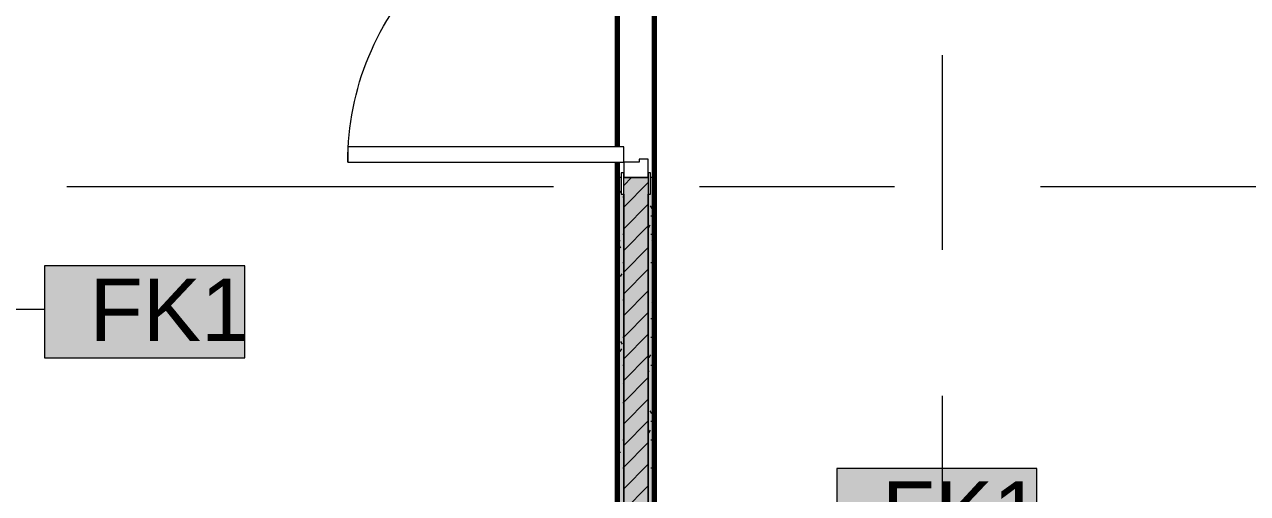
# Model space of a CAD drawing. Header units: millimetres. Extents: x -3817 to 677485, y -22715 to 103890.
# Drawn here: x 107959 to 111948, y 4510 to 6041 of the extents above; entities that cross this region are included whole.
import ezdxf

# ---------------------------------------------------------------- set-up
doc = ezdxf.new("R2010")
doc.units = ezdxf.units.MM
doc.layers.add('PDF _Геометрия', color=7, linetype='Continuous', true_color=0x1d1d1d)
doc.layers.add('PDF _Сплошная заливка', color=7, linetype='Continuous', true_color=0xffffff)
doc.layers.add('PDF _Текст', color=7, linetype='Continuous')
doc.styles.add('PDF GOST-Common', font='arial.ttf')

msp = doc.modelspace()

# ---------------------------------------------------------------- hatches: boundary and pattern name
at = {"layer": 'PDF _Сплошная заливка', "transparency": 33554559}
h = msp.add_hatch(color=256, dxfattribs=at)
h.paths.add_polyline_path([(109913.6, 4391.3), (109913.6, 5486.3), (109905.6, 5486.3), (109905.6, 5541.4), (109893.6, 5541.4), (109893.6, 4391.3)], flags=0)
h.paths.add_polyline_path([(109893.6, 6991.3), (109905.6, 6991.3), (109905.6, 7046.4), (109913.6, 7046.4), (109913.6, 12311.3), (109893.6, 12311.3), (109893.6, 7003.2)], flags=0)
h = msp.add_hatch(color=256, dxfattribs=at)
h.paths.add_polyline_path([(109993.6, 2036.3), (109993.6, 5541.4), (109913.6, 5541.4), (109913.6, 2036.3)], flags=0)
h.paths.add_polyline_path([(109993.6, 6991.3), (109993.6, 12311.3), (109913.6, 12311.3), (109913.6, 6991.3), (109963.6, 6991.3)], flags=0)
h = msp.add_hatch(color=256, dxfattribs=at)
h.paths.add_polyline_path([(110013.6, 2061.3), (110013.6, 5541.4), (110001.6, 5541.4), (110001.6, 5486.3), (109993.6, 5486.3), (109993.6, 2061.3)], flags=0)
h.paths.add_polyline_path([(110001.6, 6991.3), (110013.6, 6991.3), (110013.6, 8511.4), (109993.6, 8511.4), (109994.3, 7046.4), (110001.6, 7046.4), (110001.6, 7003.2)], flags=0)

# ---------------------------------------------------------------- linework, layer by layer
at = {"layer": 'PDF _Геометрия', "color": 231, "lineweight": 70, "true_color": 0xff80c0}
for points in [[(110014.6, 2086.4), (110014.6, 8510.4), (110523.6, 8510.4), (110523.6, 8511.4)], [(110013.6, 6991.3), (110013.6, 5541.4), (110013.6, 2108.4)], [(109892.6, 6891.3), (109892.6, 5641.4)], [(109893.6, 5641.4), (109893.6, 6891.3)], [(109892.6, 5591.4), (109892.6, 4391.3), (109893.6, 4391.3), (109893.6, 5591.4)]]:
    msp.add_lwpolyline(points, dxfattribs=at)
at = {"layer": 'PDF _Геометрия', "color": 253, "lineweight": 9, "true_color": 0xaaaaaa}
msp.add_lwpolyline([(109013.6, 5591.4, -0.414214), (109913.6, 6491.4), (109797.1, 6506.7), (109688.6, 6551.6), (109595.4, 6623.2), (109523.9, 6716.4), (109478.9, 6824.9), (109463.6, 6941.4)], format="xyb", dxfattribs=at)
for points in [[(110953.6, 5304.9), (110953.6, 5939.9)], [(108097.7, 5511.3), (109685.2, 5511.3)], [(110161.4, 5511.3), (110796.4, 5511.3)], [(111272.7, 5511.3), (112860.2, 5511.3)], [(110953.6, 5.1), (110953.6, 2505.1), (110953.6, 4828.6)]]:
    msp.add_lwpolyline(points, dxfattribs=at)
at = {"layer": 'PDF _Геометрия', "color": 253, "lineweight": 13, "true_color": 0xaaaaaa}
for points in [[(109013.6, 5591.4), (109913.6, 5591.4), (109913.6, 5641.4), (109013.6, 5641.4)], [(109913.6, 5591.4), (109913.6, 5541.4), (109993.6, 5541.4), (109993.6, 5601.4), (109963.6, 5601.4), (109963.6, 5591.4)], [(109913.6, 5556.4), (109905.6, 5556.4), (109905.6, 5486.3), (109913.6, 5486.3)], [(109993.6, 5556.4), (109992.6, 5556.4), (109992.6, 5541.4), (109993.6, 5541.4)], [(110001.6, 5556.4), (109993.6, 5556.4), (109993.6, 5486.3), (110001.6, 5486.3)]]:
    msp.add_lwpolyline(points, close=True, dxfattribs=at)
at = {"layer": 'PDF _Геометрия', "color": 9, "lineweight": 9, "true_color": 0xc0c0c0}
for points in [[(109905.6, 5541.4), (109893.6, 5541.4), (109893.6, 4391.3), (109913.6, 4391.3), (109913.6, 5486.3), (109913.6, 2036.3), (109913.6, 2023.9), (109913.6, 2011.3), (109913.6, 4311.3), (109793.6, 4311.3)], [(109993.6, 5541.4), (109913.6, 5541.4)], [(110013.6, 2108.4), (110013.6, 5541.4), (110001.6, 5541.4)], [(110014.6, 2081.3), (110013.6, 2081.3), (110013.6, 2086.4), (109993.6, 2086.4), (109993.6, 5486.3), (109993.6, 2061.3), (110013.6, 2061.3), (112811.1, 2061.3), (112811.1, 2081.3), (110026.6, 2081.3)]]:
    msp.add_lwpolyline(points, dxfattribs=at)
at = {"layer": 'PDF _Геометрия', "lineweight": 9}
for points in [[(109913.6, 5515.3), (109939.6, 5541.4)], [(109913.6, 5444.6), (109993.6, 5524.6)], [(109913.6, 5373.9), (109993.6, 5453.9)], [(109913.6, 5303.2), (109993.6, 5383.2)], [(109913.6, 5232.5), (109993.6, 5312.5)], [(109913.6, 5161.8), (109993.6, 5241.8)], [(109913.6, 5091.1), (109993.6, 5171.1)], [(109913.6, 5020.4), (109993.6, 5100.4)], [(109913.6, 4949.6), (109993.6, 5029.6)], [(109913.6, 4878.9), (109993.6, 4958.9)], [(109913.6, 4808.2), (109993.6, 4888.2)], [(109913.6, 4737.5), (109993.6, 4817.5)], [(109913.6, 4666.8), (109993.6, 4746.8)], [(109913.6, 4596.1), (109993.6, 4676.1)], [(109913.6, 4525.4), (109993.6, 4605.4)], [(109913.6, 4454.7), (109993.6, 4534.7)]]:
    msp.add_lwpolyline(points, dxfattribs=at)
at = {"layer": 'PDF _Геометрия', "color": 253, "lineweight": 9, "true_color": 0x9b9b9b}
for points in [[(109905.6, 5491.7), (109902.5, 5497)], [(109910.6, 5477.5), (109913.6, 5477.5)], [(109896.4, 5446.7), (109893.6, 5451.5)], [(110006, 5439.6), (110001, 5448.3)], [(109900.5, 5378.7), (109895.4, 5387.4)], [(109994.9, 5398), (109993.6, 5400.2)], [(109999.1, 5385.6), (109994.1, 5376.9)], [(110002.1, 5416.5), (110012.1, 5416.5)], [(109910.6, 5355.6), (109913.6, 5355.6)], [(110002.1, 5355.6), (110012.1, 5355.6)], [(109900.6, 5336.9), (109895.6, 5328.2)], [(109904.5, 5310.6), (109899.5, 5319.3)], [(110010.3, 5344), (110005.2, 5335.2)], [(109896.5, 5268.8), (109893.6, 5263.7)], [(109907.7, 5227.2), (109902.7, 5218.5)], [(109910.6, 5264.2), (109913.6, 5264.2)], [(110002.1, 5264.2), (110012.1, 5264.2)], [(109910.6, 5142.2), (109913.6, 5142.2)], [(110011.2, 5125.8), (110006.2, 5134.6)], [(109993.9, 5071.8), (109993.6, 5071.2)], [(110002.1, 5081.3), (110012.1, 5081.3)], [(109895.4, 5023.1), (109893.6, 5019.9)], [(109909.7, 4996.9), (109904.7, 5005.6)], [(109910.6, 5020.3), (109913.6, 5020.3)], [(110002.1, 5020.3), (110012.1, 5020.3)], [(109906.6, 4981.5), (109901.6, 4972.8)], [(110001, 4962.1), (109996, 4953.4)], [(109910.6, 4928.9), (109913.6, 4928.9)], [(109913.6, 4932.6), (109912.7, 4931.1)], [(109997.1, 4906.5), (109993.6, 4912.6)], [(110002.1, 4928.9), (110012.1, 4928.9)], [(109913.6, 4868.2), (109912.9, 4869.5)], [(109910.6, 4806.9), (109913.6, 4806.9)], [(109895.6, 4777.5), (109893.6, 4781)], [(110005.2, 4770.4), (110000.2, 4779.2)], [(109999.9, 4716.4), (109994.9, 4707.7)], [(110002.1, 4746), (110012.1, 4746)], [(109910.6, 4685), (109913.6, 4685)], [(110002.1, 4685), (110012.1, 4685)], [(110011.1, 4674.8), (110006.1, 4666.1)], [(109903.7, 4641.5), (109898.7, 4650.2)], [(109897.3, 4599.7), (109893.6, 4593.2)], [(109910.6, 4593.6), (109913.6, 4593.6)], [(110002.1, 4593.6), (110012.1, 4593.6)], [(110013.6, 4557.2), (110013.1, 4556.4)]]:
    msp.add_lwpolyline(points, dxfattribs=at)
at = {"layer": 'PDF _Геометрия', "color": 7, "lineweight": 9}
for points in [[(108678.1, 5253), (108025, 5253), (108025, 4953), (108678.1, 4953)], [(111261.4, 4591.2), (110608.3, 4591.2), (110608.3, 4291.2), (111261.4, 4291.2)]]:
    msp.add_lwpolyline(points, close=True, dxfattribs=at)
msp.add_lwpolyline([(107614.1, 5111.1), (108025, 5111.1)], dxfattribs=at)
at = {"layer": 'PDF _Сплошная заливка', "color": 254, "lineweight": 35, "true_color": 0xffb9dc, "transparency": 33554559}
msp.add_solid([(109892.6, 5641.4), (109893.6, 5641.4), (109892.6, 6891.3)], dxfattribs=at)
at = {"layer": 'PDF _Сплошная заливка', "lineweight": 9, "transparency": 33554559}
for points in [[(108678.1, 5253), (108025, 5253), (108678.1, 4953), (108025, 4953)], [(111261.4, 4591.2), (110608.3, 4591.2), (111261.4, 4291.2), (110608.3, 4291.2)]]:
    msp.add_solid(points, dxfattribs=at)

# ---------------------------------------------------------------- texts
at = {"layer": 'PDF _Текст', "char_height": 203.2, "attachment_point": 4, "style": 'PDF GOST-Common'}
for insert in [(108172.1, 5109.6), (110755.4, 4447.8)]:
    msp.add_mtext('FK1', dxfattribs=dict(at, insert=insert))

doc.saveas('drawing.dxf')
